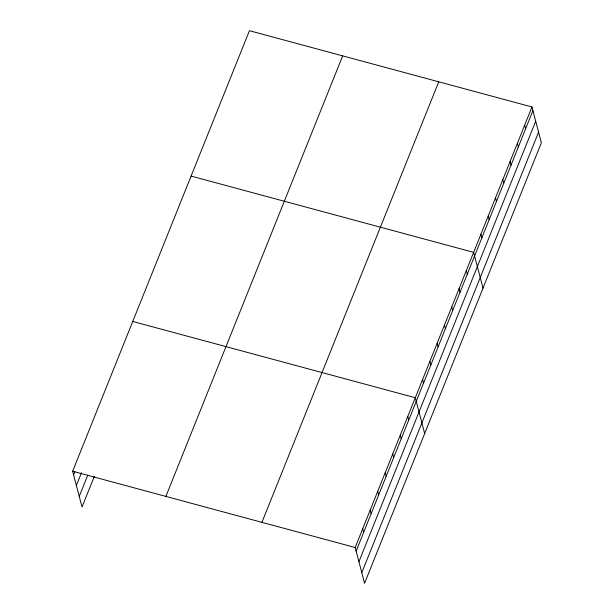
<?xml version="1.0" encoding="UTF-8"?>
<svg xmlns="http://www.w3.org/2000/svg" width="614" height="614" viewBox="0 0 614 614"><rect width="100%" height="100%" fill="white"/><g stroke="black" fill="none" stroke-linecap="round" stroke-linejoin="round"><path stroke-width="0.92" d="M94.318 476.387L82.023 507.018L72.636 471.237L249.438 30.7L531.977 106.982L541.364 142.763L364.562 583.3L355.176 547.519L531.977 106.982M73.58 474.86L74.946 471.46M76.366 485.474L81.493 472.711M79.237 496.411L87.779 475.136M165.872 496.411L342.673 55.874M261.932 522.345L438.741 81.808M356.128 551.142L532.929 110.597M358.906 561.756L535.715 121.211M361.776 572.685L538.585 132.148M191.092 176.08L473.632 252.354L483.018 288.135M132.747 321.46L415.287 397.734L424.673 433.515M72.636 471.237L355.176 547.519M524.686 125.149L525.638 128.771M517.395 143.323L518.346 146.946M510.104 161.497L511.048 165.12M502.805 179.664L503.756 183.287M495.513 197.838L496.465 201.461M488.222 216.013L489.174 219.635M480.923 234.187L481.875 237.802M466.341 270.528L467.292 274.151M459.049 288.703L460.001 292.325M451.75 306.877L452.702 310.492M444.459 325.044L445.411 328.667M437.168 343.218L438.12 346.841M429.877 361.393L430.821 365.015M422.578 379.559L423.53 383.182M407.773 416.461L408.724 420.076M400.259 435.18L401.211 438.803M392.745 453.907L393.697 457.522M385.231 472.626L386.183 476.249M377.717 491.353L378.669 494.968M370.204 510.073L371.155 513.695M362.69 528.8L363.642 532.415"/></g></svg>
